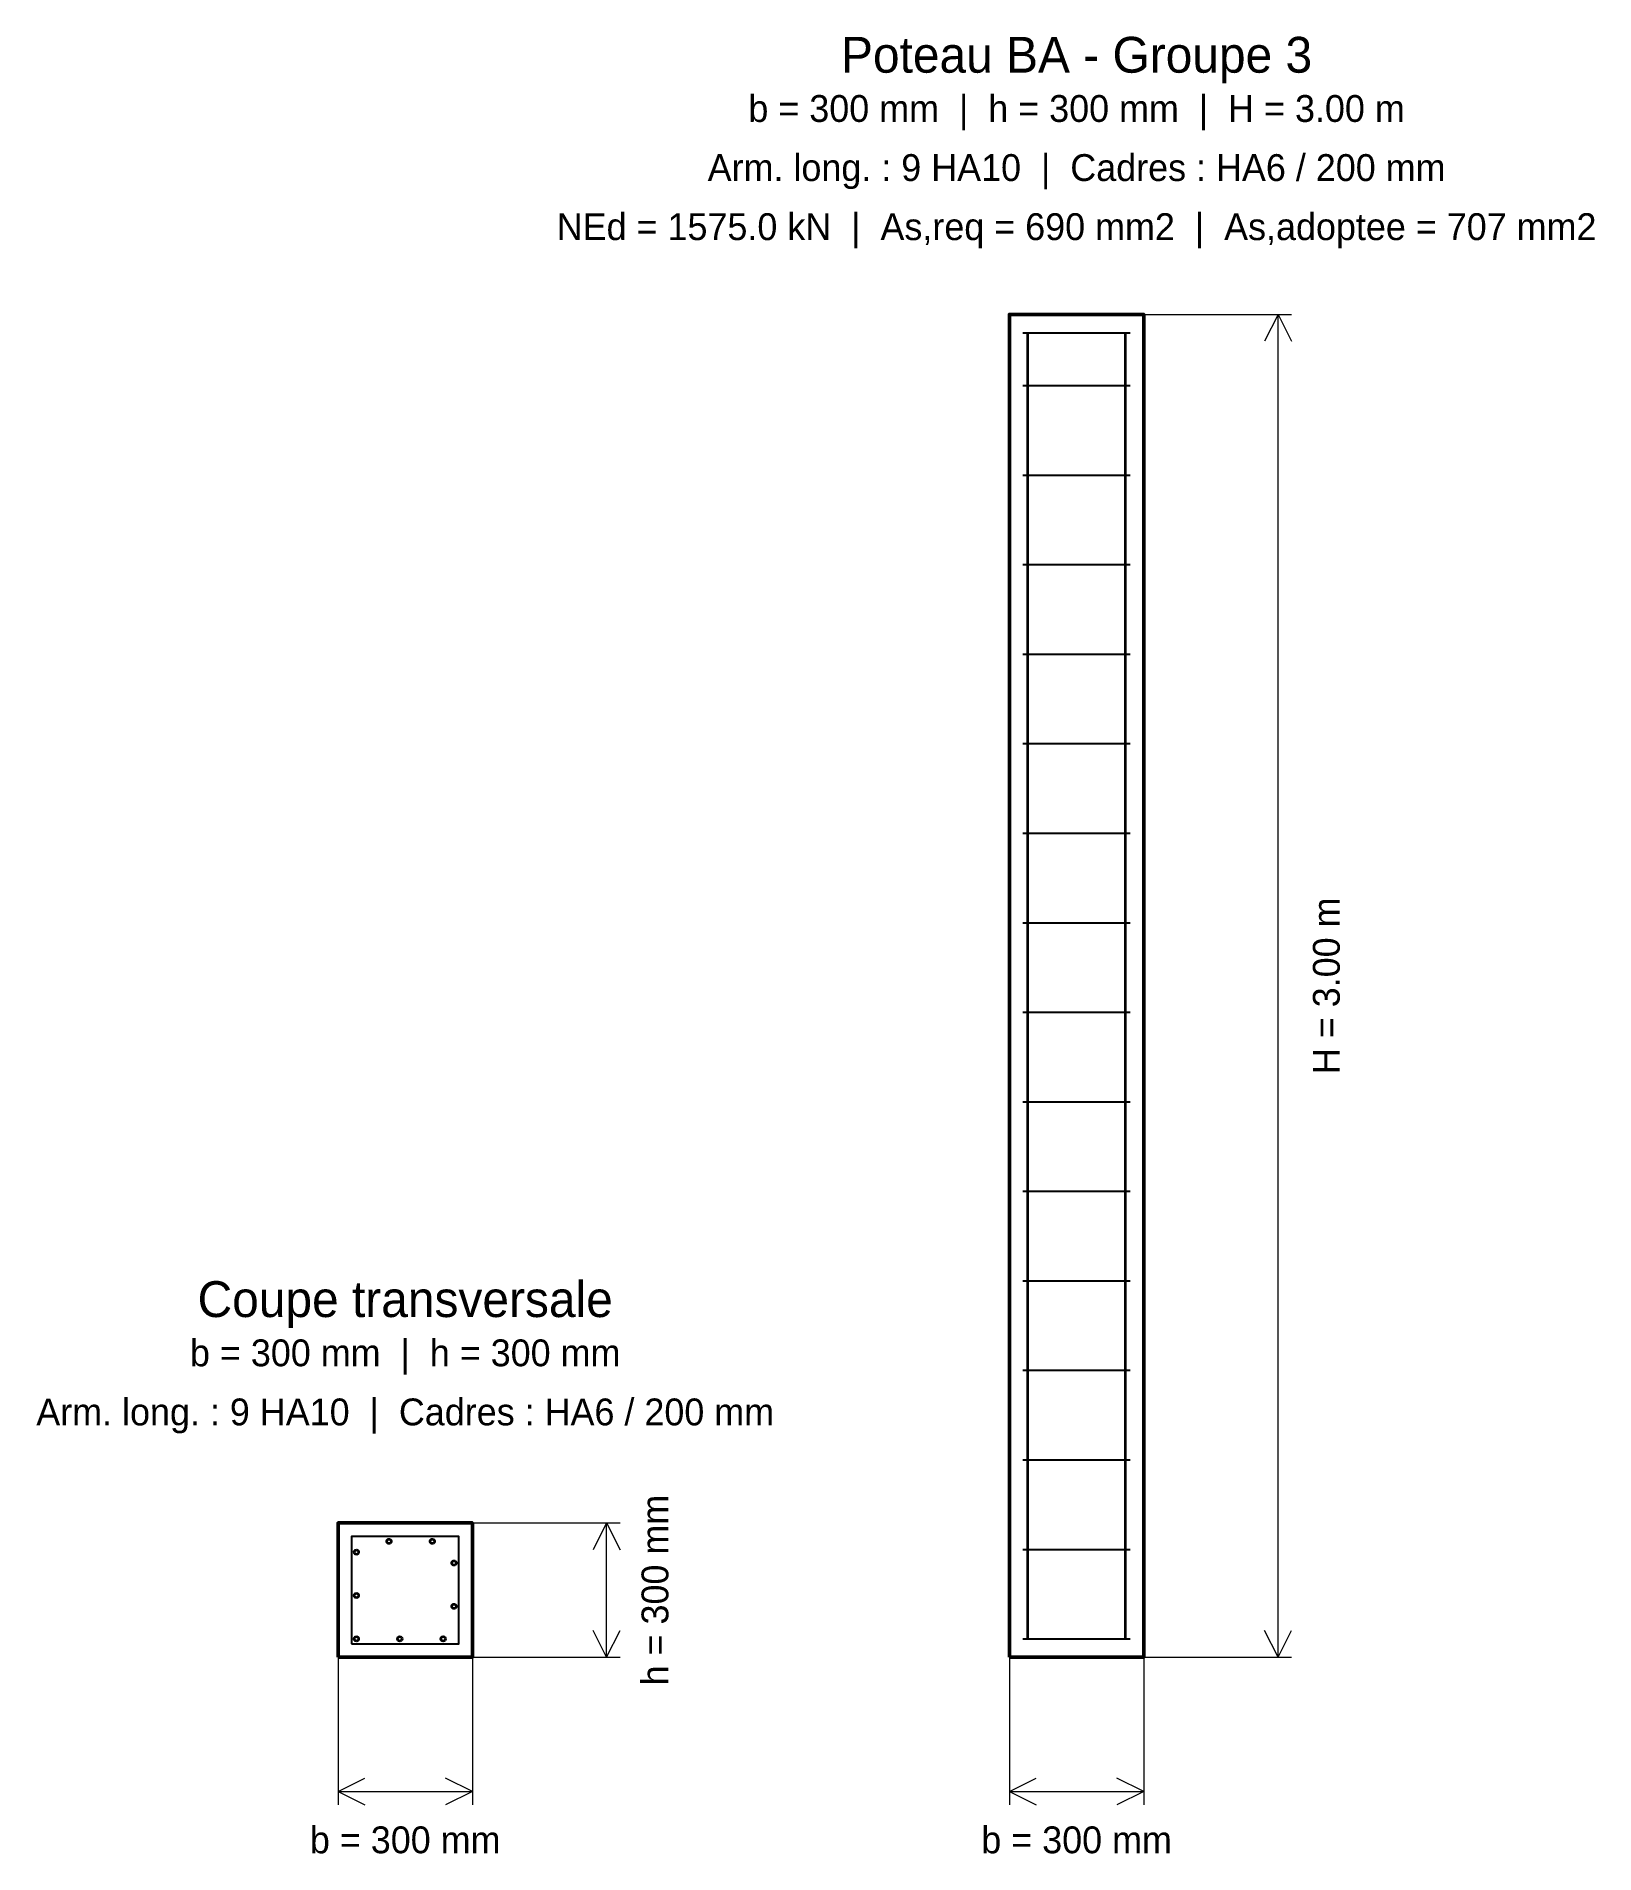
# Model space of a CAD drawing. Header units: millimetres. Extents: x -674 to 2807, y -439 to 3621.
import ezdxf
from ezdxf.enums import TextEntityAlignment as Align

# ---------------------------------------------------------------- set-up
doc = ezdxf.new("R2010")
doc.units = ezdxf.units.MM
for name, color, linetype, lineweight in [('ACIER_LONG', 1, 'Continuous', 35), ('BETON', 7, 'Continuous', 50), ('COTATIONS', 2, 'Continuous', 18), ('ETRIERS', 3, 'Continuous', 25), ('TEXTES', 4, 'Continuous', 18)]:
    doc.layers.add(name, color=color, linetype=linetype, lineweight=lineweight)

msp = doc.modelspace()

# ---------------------------------------------------------------- linework, layer by layer
at = {"layer": 'ACIER_LONG'}
for p, q in [((1541, 41), (1541, 2959)), ((1759, 41), (1759, 2959))]:
    msp.add_line(p, q, dxfattribs=at)
for centre in [(113.7, 259), (210.6, 259), (41, 234.8), (259, 210.6), (41, 137.9), (259, 113.7), (41, 41), (137.9, 41), (234.8, 41)]:
    msp.add_circle(centre, 5, dxfattribs=at)
at = {"layer": 'BETON'}
for points in [[(1500, 0), (1800, 0), (1800, 3000), (1500, 3000)], [(0, 0), (300, 0), (300, 300), (0, 300)]]:
    msp.add_lwpolyline(points, close=True, dxfattribs=at)
at = {"layer": 'COTATIONS'}
for p, q in [((1800, 3000), (2130, 3000)), ((2100, 3000), (2070, 2940)), ((2100, 0), (2100, 3000)), ((2100, 3000), (2130, 2940)), ((300, 300), (630, 300)), ((600, 300), (570, 240)), ((600, 0), (600, 300)), ((600, 300), (630, 240)), ((600, 0), (570, 60)), ((600, 0), (630, 60)), ((2100, 0), (2070, 60)), ((2100, 0), (2130, 60)), ((0, 0), (0, -330)), ((300, 0), (300, -330)), ((300, 0), (630, 0)), ((1500, 0), (1500, -330)), ((1800, 0), (2130, 0)), ((1800, 0), (1800, -330)), ((0, -300), (60, -270)), ((300, -300), (240, -270)), ((1500, -300), (1560, -270)), ((1800, -300), (1740, -270)), ((0, -300), (300, -300)), ((0, -300), (60, -330)), ((300, -300), (240, -330)), ((1500, -300), (1800, -300)), ((1500, -300), (1560, -330)), ((1800, -300), (1740, -330))]:
    msp.add_line(p, q, dxfattribs=at)
at = {"layer": 'ETRIERS'}
for p, q in [((1530, 2959), (1770, 2959)), ((1530, 2841), (1770, 2841)), ((1530, 2641), (1770, 2641)), ((1530, 2441), (1770, 2441)), ((1530, 2241), (1770, 2241)), ((1530, 2041), (1770, 2041)), ((1530, 1841), (1770, 1841)), ((1530, 1641), (1770, 1641)), ((1530, 1441), (1770, 1441)), ((1530, 1241), (1770, 1241)), ((1530, 1041), (1770, 1041)), ((1530, 841), (1770, 841)), ((1530, 641), (1770, 641)), ((1530, 441), (1770, 441)), ((1530, 241), (1770, 241)), ((1530, 41), (1770, 41))]:
    msp.add_line(p, q, dxfattribs=at)
msp.add_lwpolyline([(30, 30), (270, 30), (270, 270), (30, 270)], close=True, dxfattribs=at)

# ---------------------------------------------------------------- texts
at = {"layer": 'COTATIONS'}
for s, p in [('H = 3.00 m', (2208, 1500)), ('h = 300 mm', (708, 150))]:
    msp.add_text(s, height=60, rotation=90, dxfattribs=at).set_placement(p, align=Align.MIDDLE_CENTER)
for p in [(150, -408), (1650, -408)]:
    msp.add_text('b = 300 mm', height=60, dxfattribs=at).set_placement(p, align=Align.MIDDLE_CENTER)
at = {"layer": 'TEXTES'}
for s, height, p in [('Poteau BA - Groupe 3', 80, (1650, 3580)), ('b = 300 mm  |  h = 300 mm  |  H = 3.00 m', 60, (1650, 3460)), ('Arm. long. : 9 HA10  |  Cadres : HA6 / 200 mm', 60, (1650, 3328)), ('NEd = 1575.0 kN  |  As,req = 690 mm2  |  As,adoptee = 707 mm2', 60, (1650, 3196)), ('Coupe transversale', 80, (150, 800)), ('b = 300 mm  |  h = 300 mm', 60, (150, 680)), ('Arm. long. : 9 HA10  |  Cadres : HA6 / 200 mm', 60, (150, 548))]:
    msp.add_text(s, height=height, dxfattribs=at).set_placement(p, align=Align.MIDDLE_CENTER)

doc.saveas('drawing.dxf')
